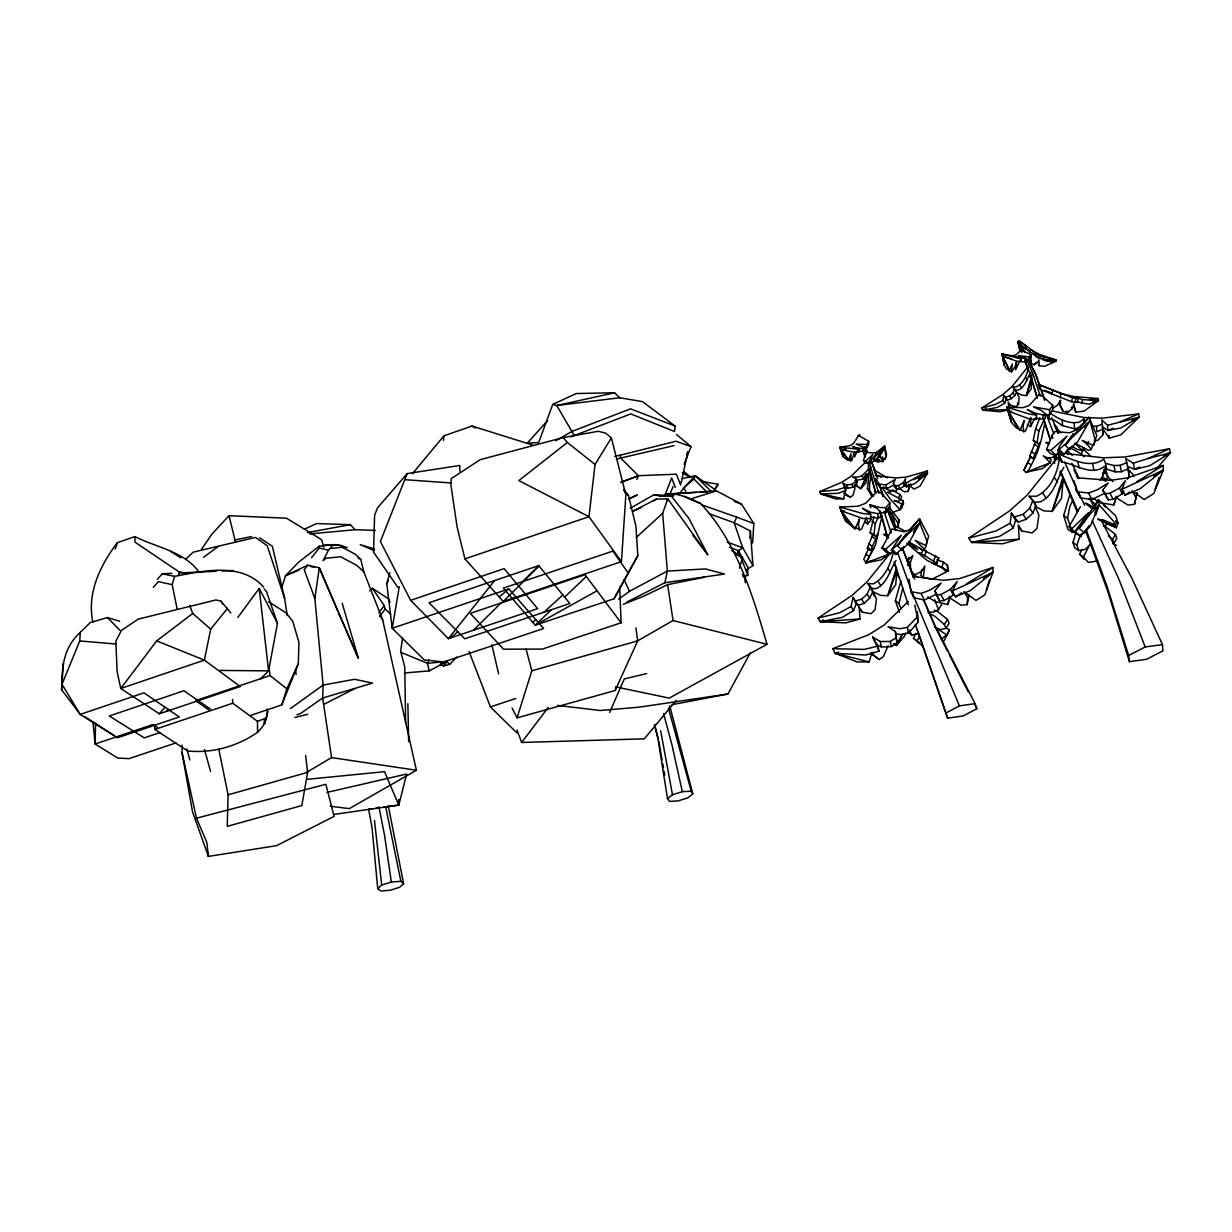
<?xml version="1.0" encoding="UTF-8"?>
<svg xmlns="http://www.w3.org/2000/svg" width="1232" height="1232" viewBox="0 0 1232 1232"><rect width="100%" height="100%" fill="white"/><g stroke="black" fill="none" stroke-linecap="round" stroke-linejoin="round"><path stroke-width="1.5" d="M1030.568 417.74L1025.548 430.938L1023.838 431.739L1023.114 426.01L1024.223 420.466L1020.127 430.168L1015.907 427.473L1011.503 422.407L1006.698 407.207L1023.053 407.669L1029.336 405.374L1039.023 394.517L1042.95 396.55L1052.744 405.374L1049.587 409.748L1033.355 406.806L1041.579 410.518L1045.26 413.89L1045.26 418.326L1042.98 419.388L1035.373 418.033M1042.98 419.388L1042.996 414.938L1045.26 413.89M1043.904 414.63L1049.572 414.753L1049.587 409.748M1083.744 423.562L1083.76 418.911L1079.571 422.037C1069.13 424.516 1058.889 419.096 1050.449 413.382M949.148 596.257L951.489 598.983L960.991 605.158L967.074 604.712L967.628 597.736L963.978 591.576L975.96 600.384L984.784 594.917L992.977 572.279L992.992 567.459L959.759 578.532L943.604 580.318L912.866 576.391M182.013 752.536L196.473 818.187L325.864 784.307L334.088 816.4L276.476 845.691L208.408 856.409L192.562 812.027L182.013 752.536L182.09 745.16M1060.198 475.429L1060.259 471.671M1094.293 440.286L1097.681 440.502L1102.886 434.727L1102.994 429.106L1109.2 438.13L1120.889 434.85L1139.015 417.248L1138.722 413.921L1101.639 418.187L1083.544 417.463L1052.159 410.98M95.588 723.184L95.11 744.02L117.671 758.019L129.006 758.65L175.991 742.896M873.411 496.388L869.515 490.197L869.684 482.698L871.301 476.553M1019.603 361.192L1015.615 369.754L1016.508 361.915L1015.06 366.797L1011.549 371.895L1012.304 364.01L1009.408 370.293L1006.559 368.938L1004.126 364.98L1001.909 353.969L1011.826 355.786L1015.615 355.139L1021.42 349.996L1031.122 354.754L1031.061 357.603L1029.105 360.083L1025.332 360.16M1031.723 376.237L1031.153 388.896L1026.379 395.611L1021.651 395.102L1016.708 392.546L1019.11 397.335L1018.571 404.296L1016.077 406.591L1010.348 405.328L1009.1 403.911M218.803 749.164L228.089 794.825L227.227 826.364L301.825 805.574L307.615 772.372L305.628 755.416M251.005 715.268L281.789 704.935L298.313 663.725L298.945 642.365L292.739 621.236L286.117 612.92L268.545 601.693M1021.02 361.715L1021.112 358.851L1014.737 356.633L1026.595 358.743L1026.487 361.638L1025.101 361.992L1016.492 361.084L1002.74 356.248L1001.909 353.969L1021.112 358.851M1033.941 364.795L1037.529 361.946L1033.941 364.795L1031.276 363.363L1030.429 359.005L1031.369 355.401M1025.101 361.992L1025.209 359.082M1029.105 360.083L1029.244 356.803L1031.122 354.754M854.808 451.528L854.7 456.903L857.256 450.773M154.739 725.663L154.801 729.452L187.834 751.027C212.766 753.337 236.96 746.469 257.534 732.332C263.941 726.172 268.083 718.117 267.021 709.031M1077.384 401.955L1088.903 404.204L1098.405 400.677L1082.42 399.584L1074.735 397.104L1077.923 398.644L1077.384 402.448L1071.763 401.755L1039.808 389.266L1038.391 384.399L1061.507 393.609L1073.519 396.488L1097.989 398.537L1098.405 400.677L1083.975 411.195L1075.705 412.119L1073.673 404.296L1072.394 408.608L1067.59 412.427L1063.062 411.257L1060.352 405.528L1060.644 400.277L1057.256 405.544L1053.144 407.9M752.644 543.019L753.815 523.569L741.51 504.119L716.439 490.89L666.866 494.078L673.796 496.034M868.391 469.392L862.277 475.629L858.334 476.984L852.606 477L855.917 478.817L855.408 481.928L851.928 484.284L846.661 485.069L843.212 483.36L845.383 487.487L847.801 488.272L853.037 487.287L856.517 484.915L857.041 481.989L855.193 480.542L863.524 478.986L869.484 472.333L868.391 469.392L868.529 461.723M80.311 632.355C62.755 648.34 62.016 667.698 61.6 689.735L80.188 714.421L117.564 737.752L179.318 716.947L143.898 692.846L80.188 714.421L62.016 684.253L79.757 640.933L80.311 632.355L90.306 622.545L107.477 617.555L119.643 621.251M1031.276 363.363L1030.753 359.605M61.6 689.735L63.356 663.247M621.436 561.638L625.856 494.894L611.38 437.853L605.728 433.202L598.275 431.277L563.24 437.576L480.203 459.675L451.143 478.663L450.927 485.054L457.087 526.896L464.926 558.881L503.272 601.478L621.436 561.638L588.973 516.701L518.826 480.588L567.351 442.473L595.056 464.479L588.973 516.701L464.926 558.881M875.305 475.629L896.172 478.001L906.444 477.015L927.419 470.978L927.45 473.381L914.837 483.545L906.352 486.856L905.227 483.622L905.551 478.632L903.225 482.821L898.405 485.562L895.556 485.778L893.339 483.575L895.356 479.433L885.777 484.961L879.171 484.022L875.49 478.447M1019.634 348.425L1019.634 341.11L1033.371 351.197L1040.516 354.878L1056.04 359.975L1055.685 361.33L1044.582 366.32L1039.146 365.75L1039.207 364.888M1030.907 417.571L1030.583 426.626L1027.426 424.609M749.811 538.322L750.411 531.007L734.18 522.722L709.339 513.806M869.484 472.333L870.701 466.297M547.593 420.62L527.281 443.15L538.661 442.565L552.721 404.404L556.756 405.513L619.758 397.751L642.519 401.632L675.044 426.026L674.566 431.539L630.784 413.921L570.724 436.913M871.902 496.388L867.39 488.765L869.268 472.749M443.474 440.409L443.951 435.805L472.025 426.056L532.44 444.983M1019.526 350.596L1018.91 343.589L1038.176 357.804L1040.301 358.435L1040.732 355.186L1043.596 356.972L1056.04 359.975L1051.158 362.254M969.245 595.302L967.074 604.712M264.264 719.996L264.51 723.6L264.911 719.996M870.346 461.199L867.698 463.34L865.126 462.724L863.478 460.568L865.927 452.329L873.858 453.037L877.569 451.697L884.561 445.922L884.699 447.832L879.017 457.241L875.074 460.753L873.457 458.658L876.46 453.391L873.55 457.78L875.09 459.829L871.286 463.186L871.548 460.907M898.174 527.311L899.021 519.873L888.888 506.829M868.991 547.855L863.724 559.189L865.988 562.916L873.95 547.809L871.917 550.719L870.531 550.473L877.908 534.195L875.274 536.29L873.888 535.181L875.244 523.708L878.462 516.916M1057.21 457.796L1027.211 495.048L1009.47 510.987L968.768 538.138L971.663 542.403L999.506 536.367L1013.228 528.128L1010.178 523.277L1011.38 512.989L1018.325 522.045L1026.241 519.303L1032.863 513.128L1035.881 505.69L1034.48 502.163L1029.213 496.28L1036.728 496.157C1050.542 489.335 1057.164 473.873 1059.304 459.259M1019.803 344.806L1019.634 341.11M897.435 527.881L899.021 519.873M936.951 559.728L943.573 562.177L947.408 565.257L948.501 570.893L931.685 579.379L923.245 577.438L924.801 565.996L921.644 571.371L914.96 574.713L910.71 571.402L910.34 562.531L912.912 555.493L906.906 561.376M402.525 638.268L400.677 651.389L404.743 666.851L405.651 722.922M865.911 461.8L850.804 476.491L841.394 482.467L819.619 491.63L820.959 493.97L835.804 498.945L843.828 498.821L844.921 490.921L845.953 494.725L850.265 497.235L852.837 495.495L854.931 488.642L854.407 485.1M1052.113 394.117L1052.682 390.067L1038.391 384.399M306.753 772.295L331.562 757.588L322.676 698.02L323.107 685.084L314.822 598.429L319.288 567.767L307.677 565.211L285.562 575.683L282.051 586.663M1134.456 504.319L1137.074 492.985L1134.456 504.319L1127.942 505.028L1118.225 499.006L1115.93 496.265M1030.645 456.302L1023.977 470.085L1025.809 472.395L1028.597 470.378L1035.696 456.21L1033.941 458.951L1033.063 458.427L1040.316 442.226L1038.145 444.059L1037.128 442.735L1038.869 431.061L1044.351 419.265M1060.182 397.751L1060.844 393.316L1052.682 390.067M1071.763 401.755L1072.379 397.705L1060.844 393.316M1075.136 402.618L1075.752 398.552L1077.923 398.644M921.659 569.708L920.797 575.344L923.245 577.438M1081.819 403.495L1082.42 399.584M1063.062 411.257L1059.351 404.081L1059.936 400.446M1028.012 366.643L1012.057 386.525L1002.833 394.548L981.565 408.131L983.105 410.225L997.689 407.284L1004.742 403.08L1002.925 400.492L1003.757 395.487L1007.483 400.107L1011.426 398.598L1014.829 395.472L1016.523 391.822L1013.012 387.048L1016.6 386.786C1023.407 383.06 1026.872 375.452 1028.35 368.106M399.276 586.678L392.207 628.274L424.301 659.967L443.89 661.907L543.635 628.505L508.785 588.911L392.207 628.274L386.756 583.675L389.82 572.695M871.394 533.687L870.146 532.655L873.904 516.67M882.035 515.453L875.736 544.251L865.988 562.916L881.173 559.821L888.842 554.184L881.588 547.331M927.773 596.904L935.35 601.724L947.824 604.496L948.625 600.169M264.095 588.927L266.435 591.375L277.462 623.315L268.591 670.87L260.414 678.971M900.946 608.747L898.929 603.588L902.686 588.511M1076.121 532.44L1072.41 532.286L1067.559 518.241L1069.884 506.229L1072.287 501.486M871.286 463.186L869.592 461.076L872.826 454.546L865.88 460.984L863.478 460.568M950.257 597.073L947.824 604.496M1034.156 441.518L1033.294 440.286L1035.588 428.844L1039.808 417.725M227.612 608.269L210.687 629.136L204.373 660.121L120.751 688.488L117.102 671.517L115.854 641.256L121.414 630.43L138.215 619.111L215.831 599.984L220.898 601.077L230.861 613.059M854.546 451.728L851.882 460.167L850.881 460.86L847.832 459.536L848.848 458.858M906.86 543.158L917.763 549.58L908.292 541.556L922.537 549.826L924.662 549.256L915.176 540.34L926.017 545.668L926.972 541.141L919.765 522.953L919.503 518.811L909.57 529.698L904.026 531.839L892.014 528.928L882.143 547.901L886.239 552.244L890.135 554.077L892.938 551.797M626.611 602.217L664.88 582.721L667.359 571.078L662.662 513.328L667.775 498.821L656.333 499.099L632.463 511.419L641.21 507.569M681.065 483.221L687.933 451.59L686.501 454.962M1045.013 422.561L1041.132 440.409L1037.236 452.791L1034.372 457.688M890.613 552.783L866.65 582.289L851.82 595.58L818.033 618.125L820.343 621.744L842.365 617.309L853.545 610.564L850.989 606.544L853.021 597.458L858.103 605.343L864.171 603.326L869.715 598.182L872.764 591.714L872.164 588.496L867.959 583.506L873.349 583.845C884.992 577.839 890.259 564.626 893.323 552.521M899.252 488.303L904.134 491.737L907.969 491.476L909.539 486.671M866.466 517.44L861.63 528.99L859.597 529.991L855.378 527.142M334.103 814.398L398.798 805.081L406.652 774.004L326.927 792.422M1034.48 502.163L1040.239 501.886C1054.376 495.51 1056.609 478.894 1063.94 467.221M907.969 491.476L910.063 485.362M1031.892 374.482L1026.379 395.611L1031.384 379.749M739.616 568.198L742.465 557.572L731.639 550.411M899.483 612.458L895.341 600.692L901.023 580.857M1100.376 502.779L1113.82 504.966L1115.052 500.361M870.531 550.473L867.251 548.209L873.303 533.518M1072.41 532.286L1067.851 529.236L1063.693 515.484L1070.069 493.801M1015.938 390.144L1018.725 389.866C1025.825 386.432 1026.703 377.87 1031.03 372.31M1116.269 497.543L1113.82 504.966M264.51 723.6L268.068 711.187M986.37 590.328L989.435 579.779M177.054 608.577L172.203 584.676L174.621 576.376C203.665 570.816 241.395 562.023 263.663 587.125M891.814 512.743L900.022 509.617L903.179 500.608L899.837 499.407M878.231 459.936L881.742 461.784L883.128 461.369L879.879 456.779L884.622 459.397L886.578 454.747L884.561 445.922L873.457 458.658M1013.228 528.128L1015.584 520.243L1011.38 512.989M410.641 600.323L504.073 568.66L537.66 608.654L448.386 638.653L410.641 600.323L380.395 541.51L407.161 473.596L459.767 465.465L459.875 471.24M908.261 601.447L884.129 625.055L868.745 634.711L832.801 648.694L835.05 653.237L857.118 661.938L869.099 661.907L871.856 652.821M883.128 461.369L883.729 459.413L882.343 459.829M1097.589 560.976L1088.318 562.439L1083.467 556.91L1089.889 544.529L1085.284 549.364L1078.785 550.612L1074.704 547.824L1072.903 542.496L1076.044 532.316M896.542 567.49L887.764 595.718L880.572 595.364L873.195 591.776L876.46 599.045L874.997 609.932L870.947 613.705L862.277 612.196L860.598 609.578M281.789 704.935L286.84 688.827L298.313 663.725M635.912 627.843L637.683 640.886L615.138 690.521L517.07 717.84L531.824 670.778L526.079 649.141M1062.508 478.416L1052.128 511.419L1043.766 510.849L1035.173 506.398L1038.884 515.238L1036.959 528.42L1032.123 532.932L1021.944 530.992L1019.48 528.081M875.536 461.23L878.616 461.969L879.325 459.752M1033.941 458.951L1029.69 456.225L1035.665 441.58M872.164 588.496L876.322 588.603C887.533 583.244 889.827 569.877 896.034 560.514M737.26 554.154L738.368 550.704L742.773 547.84L734.18 522.722L736.721 517.132L753.815 523.569M115.284 549.025L117.333 542.681L134.889 536.582C156.449 547.547 184.415 551.412 199.291 572.372M1034.48 418.942L1030.583 426.626M1095.648 515.315L1099.083 504.781L1098.42 499.684L1079.016 528.374L1084.468 532.748L1090.613 525.463L1099.083 504.781L1113.651 521.444L1115.33 525.109L1117.131 519.966L1115.514 515.638L1098.42 499.684L1095.356 506.321M905.597 632.94L904.519 636.205L896.434 645.429L893.554 643.782M1084.006 456.795L1081.48 454.069L1083.19 448.848L1091.013 456.564M943.573 562.177L941.787 567.197L945.498 571.201L948.501 570.893L931.715 562.639L935.735 564.271L938.799 558.034L922.799 549.688M881.927 458.858L882.62 456.779M1078.785 550.612L1076.907 545.237L1080.341 535.088M428.721 659.89L427.55 663.324L429.183 670.901L404.419 672.98M1107.968 475.937L1106.829 479.263L1101.593 477.092M1155.077 489.15L1159.143 477.277M1075.166 443.32L1088.611 450.373L1091.229 449.511L1087.425 444.459L1082.189 440.363L1093.446 445.414L1096.803 435.527L1089.042 417.34L1076.398 429.845L1069.515 432.786L1054.761 431.554L1052.159 435.266L1046.522 449.526L1050.65 453.823L1055.439 455.116L1059.859 451.559M1102.532 475.013L1104.365 469.808M935.735 564.271L936.89 563.27L924.708 555.678L926.433 550.858M1091.229 449.511L1092.738 445.26M1093.446 445.414L1095.263 440.363L1089.042 417.34L1065.326 445.322L1069.407 449.541L1077.6 441.872L1089.396 421.421L1072.826 436.775M926.017 545.668L928.635 536.228L919.503 518.811L897.635 545.714L901.701 549.949L909.047 542.788L919.765 522.953L904.334 537.645M933.733 560.791L935.642 555.57M936.89 563.27L938.799 558.034M1112.173 526.033L1097.851 519.026L1116.361 527.773L1118.256 522.568L1115.607 520.751M1071.979 446.277L1076.845 449.264L1082.728 450.789L1083.883 447.616M924.662 549.256L926.279 544.944M1004.742 403.08L1006.174 399.307L1003.757 395.487M615.138 690.521L616.493 686.963M1015.06 516.762L1023.13 514.314L1029.798 508.215L1032.724 500.592L1029.213 496.28M944.066 640.948L949.395 629.783L946.176 628.104M1087.425 444.459L1088.611 441.472M664.803 495.449L671.671 478.001L675.336 487.395M1025.347 348.949L1026.395 346.284L1020.188 341.603M853.545 610.564L856.286 603.618L853.021 597.458M684.13 464.202L691.106 446.662L676.476 434.496M1036.189 356.741L1037.252 354.077L1030.83 349.549L1029.659 352.46M1038.176 357.804L1039.238 355.139L1037.252 354.077M1077.245 477.831L1110.402 480.341L1127.711 477.862L1163.208 465.419L1163.331 470.131L1140.278 488.688L1124.893 495.187L1121.967 489.273L1125.432 480.665L1119.38 488.072L1109.97 493.216L1105.166 493.801L1102.732 490.182L1108.276 482.898L1097.219 489.843L1088.595 493.031L1077.615 491.814L1073.75 480.526M1043.596 356.972L1042.549 359.544L1047.554 361.423L1055.685 361.33L1048.74 358.389M947.239 635.111L949.395 629.783M1121.967 489.273L1163.331 470.131L1153.737 493.57L1144.128 499.53L1132.039 490.813L1135.519 497.05M1070.161 447.447L1063.971 454.161L1062.076 454.793L1057.826 450.527L1059.828 445.661L1066.912 436.128L1050.865 450.388L1046.522 449.526M679.448 493.893L683.852 487.749L693.939 478.986L695.295 475.721L714.683 489.381L718.102 484.238L703.534 481.727M1005.528 397.289L1009.578 395.965L1012.997 392.854L1014.583 389.035L1013.012 387.048M669.546 495.002L673.103 486.578M967.628 597.736L968.829 594.917M636.79 479.51L638.438 475.706L676.399 474.197L680.665 485.085M609.64 712.45L624.27 678.955L646.631 673.596M888.18 645.63L883.329 656.702L879.14 659.505L870.824 653.206L879.14 659.505M907.969 565.75L907.614 560.421L909 557.28M882.466 488.011L890.043 498.837L900.022 509.617L901.916 507.907L901.716 503.934L894.201 500.408L897.681 501.486L900.084 500.223L898.544 498.051L900.084 494.602L893.647 490.813M900.084 500.223L901.639 496.727L900.084 494.602M855.347 600.985L861.568 599.199L867.143 594.117L870.115 587.495L867.959 583.506M855.239 484.561L860.86 488.596L867.544 473.812M893.339 483.575L894.37 486.702L896.757 489.089L899.622 488.904L904.319 485.978L905.351 483.776L906.352 486.856L910.879 483.976M863.416 448.094L867.128 447.616L868.837 444.028L868.652 441.272L858.673 435.481L853.376 443.597L849.695 445.753L839.731 447.231L842.934 456.21L845.691 458.935L848.617 460.244L850.912 453.73L850.881 460.86M860.86 488.596L867.836 474.058L865.819 483.052L860.86 488.596L855.224 485.439M386.756 583.675L388.357 580.426M666.928 500.562L667.775 498.821L707.722 554.708L689.027 518.595L671.301 496.065L660.09 496.203M1023.977 470.085L1030.352 457.149M918.764 642.904L913.466 638.191L915.853 633.402M1084.068 559.297L1079.555 554.169L1081.942 549.38M901.732 548.887L895.495 554.539L891.26 550.242L901.316 535.242L885.592 549.318L882.143 547.901M347.255 547.609L340.479 545.268L333.287 544.59L328.405 550.288L323.138 560.637L325.833 558.281L340.586 556.756L356.787 565.349L363.748 571.663L382.721 620.096L416.401 770.246L349.318 808.639L330.299 806.221M952.413 590.929L992.977 572.279L970.339 590.59L955.416 596.812L952.413 590.929L957.202 581.504L950.411 589.373L940.94 594.532L936.474 594.933L934.888 590.79L941.202 583.029L929.667 590.251L921.028 593.439L910.879 591.73L909.047 579.194M922.706 646.215L917.101 641.071L919.472 636.451M1037.513 362.809L1038.961 359.99L1039.146 365.75M1094.786 513.005L1099.083 504.781L1084.329 520.166M867.128 447.616L866.974 444.444L868.652 441.272M628.412 573.342L612.843 551.104L503.349 588.095L535.242 625.163L614.106 598.737L637.837 555.586L635.897 526.079L628.459 495.48L623.7 489.566M1080.402 506.66L1069.145 526.634L1071.101 529.406L1088.287 512.805L1074.674 532.085L1080.325 536.505L1081.912 533.564M894.093 643.612L896.434 645.429L902.471 634.249M672.056 704.673L727.958 694.001L750.242 652.991M896.434 645.429L902.84 633.602M614.106 598.737L637.837 555.586M884.622 459.397L885.977 456.964L884.699 447.832L877.138 454.731M863.524 478.986L866.219 474.228L863.524 478.986L862.277 475.629M897.189 488.965L895.772 491.383L887.795 489.874L883.421 486.871M1115.453 534.442L1116.808 538.399L1113.851 543.451L1112.511 539.447L1115.453 534.442L1105.443 526.572M928.266 611.981L933.702 612.135L938.491 609.701L941.833 604.096M117.333 542.681C100.223 565.396 86.594 593.239 92.924 622.345M900.022 509.617L903.487 503.95L903.179 500.608M941.233 639.639L946.484 634.696L934.395 626.872L940.478 629.629L945.976 628.366L944.374 624.501L947.5 619.403L937.567 611.503L934.226 610.133M945.976 628.366L949.102 623.238L947.5 619.403M595.056 464.479L611.38 437.853M903.518 547.008L901.701 549.949L903.826 546.777M714.36 490.213L718.102 484.238M1049.572 414.753L1052.806 409.717L1052.744 405.374M1089.057 526.141L1080.325 536.505M913.389 532.486L919.765 522.953L914.39 530.314M201.463 549.395L211.704 534.395L229.029 515.684L286.502 518.195L321.721 539.785L323.739 547.208M1084.468 532.748L1089.196 525.848M1102.732 490.182L1108.261 499.838L1113.097 499.283L1122.198 493.847L1123.984 491.229M1065.326 445.322L1073.596 433.602L1066.25 443.289L1057.826 450.527M1069.407 449.541L1071.64 446.415M1084.945 427.673L1089.396 421.421L1086.023 425.471M1127.234 479.325L1129.374 476.337L1128.604 469.546L1134.195 475.999M237.853 617.432L259.197 588.403L277.462 623.315M880.002 512.666L885.808 512.712L889.935 507.137L889.858 502.779L881.373 493.17L877.708 490.983L865.711 503.21L858.304 506.183L839.7 507.045L845.891 521.444L855.193 528.836L859.459 519.011L858.427 524.524L859.597 529.991M897.635 545.714L906.66 533.518L899.037 543.389L891.26 550.242M379.564 616.539L385.2 608.962L384.215 605.528L372.372 588.28L369.538 590.883M378.809 612.766L384.215 605.528M875.074 460.753L884.699 447.832L881.265 451.282M864.679 521.952L867.728 524.047L871.255 519.35M156.664 640.902L120.751 688.488L159.359 713.805L240.271 686.532L204.373 660.121L156.664 640.902L192.746 613.459L189.836 605.62M440.317 664.541L443.751 665.881L447.17 661.353L427.55 663.324L400.462 652.19M517.009 729.975L521.644 742.48L548.271 707.384M1081.835 524.847L1088.765 515.684M1079.016 528.374L1085.592 519.781M307.677 565.211L304.212 569.692L314.822 598.429M311.619 557.665L319.242 547.932L319.165 546.223L333.287 544.59M448.386 638.653L494.602 580.565M885.808 512.712L885.793 507.723L889.858 502.779M676.183 700.361L644.321 738.83L521.644 742.48M412.458 473.673L443.951 435.805M159.359 713.805L164.934 707.168M166.551 711.388L168.23 709.401M407.161 473.596L377.531 507.846L374.636 515.084L373.527 552.121L398.044 587.602M1155.955 469.361L1170.4 452.806L1169.476 448.741L1125.263 456.964L1103.318 457.796L1065.357 453.453M895.618 633.787L900.962 634.603L908.585 633.079L918.287 621.975L917.409 611.626M157.326 579.41L162.301 573.758L171.91 573.311M153.322 587.341L158.374 581.627L172.203 584.676M1074.674 532.085L1080.757 526.049M895.448 631.6L895.972 637.729L890.243 641.472L880.264 641.502L872.703 637.067L876.168 644.552L881.388 646.954L891.398 646.6L897.096 642.781L895.448 631.6L887.979 626.734L899.76 628.72L907.306 627.396L917.162 617.016L914.837 605.112M711.48 491.753L695.295 475.721L683.852 487.749L686.393 492.738M443.751 665.881L449.665 664.371L456.826 657.026M869.592 461.076L873.55 457.78M1100.099 480.403L1102.517 477.97L1104.349 469.099L1107.46 476.769L1113.02 481.558M473.473 630.23L500.947 603.033M522.614 581.581L538.738 565.627L569.877 603.526L464.787 638.807L429.029 602.756L538.738 565.627M503.272 601.478L539.077 566.042M551.428 609.732L535.242 625.163L597.043 590.79M564.61 597.135L586.278 576.468M186.34 558.635L193.178 552.152L255.548 537.414L267.252 545.761L284.623 598.413L287.256 615.523M893 489.766L890.998 491.676L887.348 492.215L898.544 498.051M532.84 622.376L535.828 619.65M543.928 612.242L562.824 594.964M636.22 537.475L662.662 513.328M377.731 888.672L381.704 885.053L391.345 882.05L400.862 881.296L403.603 883.698L399.522 887.363L389.943 890.289L380.842 890.967L377.731 888.672L372.033 827.642L368.861 810.487M290.398 708.616L323.107 685.084L354.662 679.279L372.557 683.113L322.676 698.02L300.346 713.605L296.943 714.776M900.561 506.444L903.487 503.95M450.481 637.945L457.811 631.785M499.206 596.966L508.785 588.911M667.513 798.69L672.472 794.748L682.328 791.683L691.229 791.144L692.815 793.947L687.733 797.936L677.97 800.923L669.469 801.385L667.513 798.69L657.888 738.214L654.454 724.77M319.165 546.223L298.514 562.285L285.562 575.683L298.852 570.17M893.924 484.869L887.055 488.627L880.356 487.364L875.752 482.189L875.382 479.926M858.935 435.974L859.797 434.588L857.657 436.205M1020.989 350.874L1017.632 342.173L1018.325 341.172L1019.172 341.033L1024.932 352.521M203.496 557.295L218.264 546.515M618.68 599.137L629.506 591.298L667.359 571.078L705.382 568.922L724.462 574.035L664.88 582.721M858.319 451.174L863.355 451.297L864.679 450.373L864.541 447.57L856.132 444.121L866.974 444.444M859.135 449.264L839.731 447.231L840.778 449.434L854.777 452.452L859.305 452.052L859.135 449.264L852.652 446.585L858.242 448.155L863.201 448.479L864.541 447.57M1104.95 493.062L1091.875 499.653L1080.618 497.851L1075.459 489.258M936.797 593.932L924.4 600.061L913.959 597.736L910.879 591.73M746.869 569.6L752.937 565.534L750.411 531.007M955.416 596.812L961.668 592.731M983.583 578.409L992.977 572.279M1124.893 495.187L1129.698 492.061M1153.722 476.399L1163.331 470.131M918.41 479.156L927.45 473.381L920.027 486.086L914.005 489.089L908.215 484.207L909.478 487.61M652.683 501.409L656.333 499.099M905.227 483.622L927.419 470.978M966.858 583.598L992.992 567.459M1136.874 481.681L1163.208 465.419M823.515 619.85L820.343 621.744L845.907 622.868L860.105 618.957L859.135 607.207M936.474 594.933L939.631 600.939L944.128 600.585L953.275 595.133L950.411 589.373M1107.537 425.271L1139.015 417.248L1120.689 428.028L1107.891 430.476L1102.424 426.811L1102.686 429.213L1096.896 431.754L1096.495 426.364L1102.317 424.131L1101.824 419.85L1107.537 425.271L1107.891 430.476L1113.081 428.274M555.694 440.748L572.095 431.354L630.538 408.839L675.044 426.026M636.343 641.579L673.057 620.528L767.012 644.305C752.629 594.825 736.582 541.587 700.546 503.518C692.723 499.915 684.93 496.003 676.399 494.432M630.23 508.262L653.853 494.848L672.472 495.618M986.278 408.454L983.105 410.225L1000.061 411.734L1009.177 409.655L983.105 410.225L991.698 410.087M767.012 644.305L669.253 698.113L615.538 686.855M850.989 606.544L839.531 612.797L818.033 618.125M1010.178 523.277L996.118 530.93L968.768 538.138M429.183 670.901L447.17 661.353L440.733 663.817M1002.925 400.492L995.656 404.358L981.565 408.131M945.668 713.174L959.42 705.874L975.082 703.657L976.837 708.723L963.147 715.931L947.639 718.148L917.209 629.583M1129.421 661.661L1128.635 655.532L1145.19 646.954L1162.438 644.613L1162.962 650.835L1146.499 659.305L1129.421 661.661L1107.645 590.913L1085.515 530.684M324.324 704.119L354.754 688.596M628.767 499.191L637.206 494.941L628.582 498.729M1103.364 526.295L1107.414 524.247M870.131 516.87L877.862 518.164L880.572 516.855L880.557 512.42L877.43 508.693L869.592 504.735L870.855 507.692M704.319 577.284L667.621 584.63L644.413 595.888L623.361 604.296M844.551 511.018L841.025 510.787L855.193 528.836L850.604 524.924L841.025 510.787L862.954 518.533L870.778 518.672L870.716 514.268L862.431 508.231L870.223 512.112L877.846 513.713L880.557 512.42M304.458 529.206L316.547 523.554L350.335 524.663L355.109 529.714L375.313 530.407M1139.692 467.02L1134.58 469.392L1127.48 466.297L1128.112 468.684L1121.459 471.748L1115.268 471.871L1106.629 469.207L1104.688 466.22C1091.644 476.707 1075.906 464.125 1062.261 462.123L1059.104 459.351L1057.764 452.591L1062.261 462.123L1057.764 452.591M1163.578 455.963L1170.4 452.806L1166.75 453.653M552.721 404.404L576.283 393.532L614.552 392.777L619.758 397.751M1128.112 468.684L1125.709 458.535L1133.317 463.217L1148.162 458.473L1169.476 448.741M913.497 479.679L927.45 473.381L923.969 474.628M1120.196 421.852L1138.722 413.921M1048.278 457.765L1051.112 459.752L1050.357 462.708L1042.118 468.653L1025.809 472.395L1029.228 470.932M1132.1 420.189L1139.015 417.248M870.87 560.868L865.988 562.916L888.842 554.184M671.301 496.065L673.858 495.033M1059.166 454.208C1072.625 459.659 1090.428 469.053 1103.78 459.182L1105.504 463.278L1113.944 465.511L1120.119 465.342L1126.849 462.662M1025.809 472.395L1050.357 462.708L1043.181 455.809L1048.093 458.119L1055.377 456.779M620.666 482.528L638.438 475.706L620.712 458.104L620.25 455.209L676.014 441.241L691.106 446.662M232.586 699.468L232.725 703.226L257.488 721.336L266.559 717.933M620.851 482.266L638.438 475.706M845.383 487.487L845.799 490.459L838.114 493.308L820.959 493.97L831.692 496.696M286.84 688.827L269.977 675.536L195.595 700.623L208.67 709.878M154.801 729.452L232.725 703.226M160.052 732.547L144.252 737.86L109.263 715.992L183.938 690.736L210.61 709.216M621.113 622.791L542.373 649.079L503.518 649.187L470.285 613.367L584.969 574.713L621.113 622.791L619.681 587.094M469.069 651.497L490.413 706.906L515.838 698.482M838.576 652.113L835.05 653.237L843.72 655.593M742.988 576.792L747.809 575.267L747.608 566.658L738.368 550.704L729.498 547.27M689.473 499.36L716.439 490.89M845.799 490.459L844.69 487.518L836.836 489.982L819.619 491.63M872.703 637.067L877.846 646.122L879.017 651.158L865.757 655.024L835.05 653.237L869.099 661.907M531.824 670.778L637.683 640.886M228.089 794.825L307.615 772.372M1021.944 530.992L1018.325 524.924L1019.187 539.185L1002.324 543.789L971.663 542.403L979.07 541.818M1148.162 458.473L1170.4 452.806L1149.718 465.727L1134.58 469.392L1133.317 463.217M1009.639 370.278L1008.592 370.539L1011.549 371.895M294.91 717.455L307.707 714.283M877.846 646.122L864.371 649.387L832.801 648.694M674.15 445.584L617.016 458.889M682.59 478.57L695.295 475.721M614.552 392.777L556.756 405.513L573.989 435.081M907.922 632.201L911.711 635.127L918.656 633.664M614.645 456.364L620.25 455.209M234.434 540.093L251.667 536.521M1048.232 415.153L1049.31 418.695L1054.269 420.22L1062.631 425.656L1074.55 428.813L1079.94 427.689M307.415 532.578L350.335 524.663M1094.586 507.969L1091.644 508.508L1085.223 502.933M1092.876 401.617L1098.405 400.677M744.143 575.868L747.809 575.267L738.368 550.704M1017.632 342.173L1019.172 341.033M727.958 694.001L639.177 707.168L600.338 710.494L557.495 705.428M368.445 809.208L372.233 808.7M376.037 808.177L379.826 807.668M383.629 807.145L398.798 805.081L398.737 799.429M1089.519 399.584L1097.989 398.537M330.53 548.44L342.25 547.285L355.155 554.184L360.714 559.251L363.748 571.663M307.014 779.332L384.523 771.679L398.798 805.081M309.602 533.918L355.109 529.714M823.977 621.421L820.343 621.744L860.105 618.957M971.663 542.403L1019.187 539.185M666.866 494.078L696.342 492.43M700.022 492.23L707.384 491.814M1116.993 522.63L1118.256 522.568M179.595 572.957L216.108 571.278M221.868 571.017L233.402 570.478M846.076 449.326L840.778 449.434L842.934 456.21M324.647 545.068L338.353 544.929M1029.244 356.803L1018.34 355.725L1026.595 358.743M219.604 670.424L268.591 670.87L259.197 588.403M1049.479 442.519L1045.629 442.457L1048.771 444.29M887.117 534.472L883.39 534.349L888.056 537.121M885.793 507.723L880.11 507.522L869.592 504.735M1091.429 426.087L1096.495 426.364M405.313 479.725L451.251 482.975M79.757 640.933L116.224 644.043M870.716 514.268L862.816 513.528L839.7 507.045L845.891 521.444M867.251 548.209L871.917 550.719M1011.503 411.426L1008.053 410.918L1006.698 407.207L1029.228 414.014L1036.497 415.122L1036.528 419.527L1029.351 419.019L1008.053 410.918L1011.503 422.407M331.562 757.588L416.401 770.246M653.853 494.848L659.736 495.942M134.889 536.582L135.027 542.172L178.779 571.71L187.726 573.542M820.959 493.97L843.828 498.821M162.301 573.758L174.621 576.376M1042.996 414.938L1035.496 413.274L1027.365 409.609L1036.497 415.122M310.541 566.458L313.96 567.259M1072.379 397.705L1075.752 398.552M319.242 547.932L328.405 550.288M1052.19 360.375L1055.685 361.33L1040.301 358.435M1011.472 358.851L1002.74 356.248L1004.126 364.98M374.466 548.979L360.175 544.636L374.359 550.627M1103.302 472.58L1106.798 473.719M701.686 504.843L736.721 517.132M734.334 501.532L741.51 504.119M727.096 542.049L742.773 547.84L752.937 565.534M1044.289 390.221L1051.404 392.869M1039.238 355.139L1041.302 355.94M358.065 558.204L360.714 559.251M924.708 555.678L918.779 553.153L921.875 552.937L922.691 550.904L920.073 548.225M1115.33 525.109L1102.301 519.519L1116.361 527.773M683.929 496.327L700.546 503.518L686.116 497.097M881.373 477.277L876.029 474.813L874.212 470.1L887.271 477.816M736.197 554.523L742.465 557.572M339.924 545.684L344.621 547.978M1112.989 543.728L1116.315 545.345M943.512 568.445L926.926 560.298L907.63 543.974M928.112 612.781L934.811 616.216L944.374 624.501M905.628 531.423L894.109 525.294L895.833 530.453M1032.832 353.261L1035.665 354.785M1070.469 447.971L1081.48 454.069M1086.978 503.518L1093.323 507.168M682.251 472.795L690.536 477.462M1101.038 478.57L1105.997 481.45M472.025 426.056L475.306 428.043M1092.645 498.082L1098.836 501.84M1006.174 399.307L1007.483 400.107M1019.449 429.013L1023.838 431.739M1034.202 444.275L1037.837 446.554M170.447 551.258L180.842 557.865M1033.294 440.286L1037.128 442.735M84.531 716.547L114.407 735.735M157.573 727.527L152.937 724.539L95.11 744.02L92.954 721.659M1089.042 498.883L1095.71 504.612M1031.153 451.559L1034.526 453.761M1029.69 456.225L1033.063 458.427M1015.584 520.243L1018.325 522.045M372.372 588.28L388.296 598.706L389.974 601.955M1027.596 462.462L1030.876 464.649M871.625 536.336L875.167 538.677M259.644 537.845L272.349 546.269L284.623 598.413M867.39 488.765L869.515 490.197M1035.588 428.844L1038.869 431.061M870.146 532.655L873.888 535.181M1072.903 542.496L1076.907 545.237M868.483 543.682L871.748 545.945M1023.561 346.808L1029.736 351.105M850.265 497.235L844.028 493.277L845.953 494.725M1079.555 554.169L1083.467 556.91M865.742 554.138L868.914 556.371M1063.693 515.484L1067.559 518.241M872.056 521.429L875.244 523.708M911.757 572.788L917.624 577.284M907.614 560.421L910.34 562.531M1075.428 532.085L1081.126 536.551M913.466 638.191L917.101 641.071M895.341 600.692L898.929 603.588M1071.101 529.406L1077.168 534.303L1069.145 526.634M1103.518 505.105L1106.244 507.322M683.698 471.409L690.782 477.231M119.92 630.291L107.477 617.555M1108.384 535.905L1112.511 539.447M1075.074 443.52L1082.728 450.789M192.746 613.459L210.687 629.136M385.2 608.962L390.606 614.121M856.286 603.618L858.103 605.343M446.985 661.738L449.665 664.371M490.413 706.906L516.839 732.84M1059.659 449.849L1063.971 454.161M1067.004 450.096L1072.394 455.501M892.723 549.795L897.004 554.123M693.939 478.986L706.999 492.292M1050.865 450.388L1055.439 455.116M885.592 549.318L890.135 554.077M623.777 490.428L628.459 495.48M1017.309 402.879L1018.571 404.296M1055.239 426.488L1060.906 432.879M898.02 523.107L887.995 508.246L894.956 527.435M563.24 437.576L567.351 442.473M870.608 460.753L872.318 462.893M865.88 460.984L867.698 463.34M692.923 535.412L707.722 554.708M742.342 574.389L744.482 577.331L745.375 582.798M1071.363 407.161L1072.394 408.608M1019.557 385.015L1021.651 387.972M1009.578 395.965L1011.426 398.598M1059.351 404.081L1060.352 405.528M1012.997 392.854L1014.829 395.472M1014.583 389.035L1016.523 391.822M1025.594 377.3L1027.396 379.903M220.898 601.077L223.023 604.188M1010.348 405.328L1008.115 402.032L1008.916 407.746M1066.65 410.98L1067.59 412.427M878 581.273L880.926 585.847M1042.734 492.831L1046.214 498.344M867.143 594.117L869.715 598.182M861.568 599.199L864.171 603.326M1075.705 412.119L1073.442 403.68M870.115 587.495L872.764 591.714M858.781 606.683L862.277 612.196M1029.798 508.215L1032.863 513.128M1023.13 514.314L1026.241 519.303M888.026 568.583L890.52 572.587M1032.724 500.592L1035.881 505.69M1054.577 477.662L1057.549 482.513M873.011 593.562L874.689 596.596M380.057 615.138L382.721 620.096M1018.618 346.454L1021.266 351.428M1079.232 478.647L1071.871 463.247M1089.673 498.483L1094.894 508.4M1100.992 519.981L1131.731 577.9L1162.438 644.613M940.94 594.532L944.128 600.585M877.831 460.445L878.616 461.969M1076.244 475.075L1077.985 478.416M1109.97 493.216L1113.097 499.283M1105.166 493.801L1108.261 499.838M975.082 703.657L934.241 624.1L923.723 599.861M512.065 708.077L517.07 717.84M921.028 593.439L924.4 600.061M947.5 651.097L935.427 627.365L923.322 599.383M949.241 654.485L968.213 691.768M975.113 705.335L976.837 708.723M1028.212 359.082L1035.619 373.85L1044.844 400.092M1077.615 491.814L1080.618 497.851M1088.595 493.031L1091.875 499.653M1021.744 346.5L1024.239 351.551M1028.381 359.944L1035.019 373.388M1076.291 488.103L1064.664 462.015M1077.969 491.537L1084.684 505.274M1092.245 520.736L1118.995 579.456L1145.19 646.954M1119.38 488.072L1122.198 493.847M934.888 590.79L939.631 600.939M624.054 579.579L629.506 591.298M1018.325 341.172L1022.991 351.597M1026.102 358.543L1033.109 374.174L1040.193 396.057M1077.877 511.265L1060.475 470.84M1051.635 417.602L1058.642 433.402M1066.419 450.958L1067.975 454.469M1077.184 511.865L1060.459 472.072M338.384 612.643L358.327 658.119L342.203 603.28M1054.145 424.439L1057.195 431.416M1073.95 469.839L1075.474 473.334M337.63 610.887L319.288 567.767L358.327 658.119M914.714 579.086L902.147 547.686M913.497 576.653L902.301 548.194M877.584 647.847L879.017 651.158M865.11 446.939L867.374 452.221L865.126 447.108M871.178 461.045L877.723 478.817M871.717 462.447L875.382 470.978M909.493 629.937L911.711 635.127M196.473 818.187L206.837 842.457L208.408 856.409L207.962 852.698M959.42 705.874L912.696 593.824M911.326 590.344L897.758 552.999M1017.555 341.741L1021.744 352.475M1025.224 361.407L1030.814 375.714L1037.282 397.705M864.048 448.987L866.127 454.3M868.899 461.384L878.832 493.37M887.209 509.232L895.356 530.207M887.764 510.741L893.308 525.001M1046.276 414.198L1053.76 433.679M1025.009 361.299L1027.688 368.245M934.688 599.768L938.491 609.701M1086.47 530.484L1106.937 586.001L1128.635 655.532M855.408 481.928L856.517 484.915M851.928 484.284L853.037 487.287M898.405 485.562L899.622 488.904M895.556 485.778L896.757 489.089M911.634 591.329L913.959 597.736M908.338 604.773L894.078 561.915M915.299 624.254L947.639 718.148M846.661 485.069L847.801 488.272M879.171 484.022L880.356 487.364M855.917 478.817L857.041 481.989M843.212 483.36L844.69 487.518M862.539 450.065L865.049 457.134M868.914 468.114L875.598 493.139M1035.85 375.067L1039.546 385.678M1041.41 390.991L1044.49 399.83M885.777 484.961L887.055 488.627M903.225 482.821L904.319 485.978M884.022 511.234L891.183 533.025M1043.365 417.833L1050.449 439.762M1055.162 454.392L1056.933 459.875M1043.643 419.434L1050.018 439.393M1054.654 453.93L1056.394 459.367M912.265 574.405L913.282 577.623M880.387 487.256L883.175 496.296M879.371 484.191L883.221 496.727M1037.236 398.105L1029.706 373.465L1029.783 377.054M691.229 791.144L668.422 708.123M881.758 516.239L887.887 538.461M895.033 564.395L898.605 577.361M204.497 749.533L210.564 771.478M186.787 748.902L189.851 760.005M880.156 511.018L887.61 538.292M669.7 705.72L692.815 793.947M663.617 713.59L672.056 745.283L682.328 791.683M660.675 730.822L672.472 794.748M1105.366 468.376L1106.798 473.935M870.593 472.826L875.644 492.661M658.35 739.554L654.562 724.447M1129.374 476.337L1127.927 469.839M229.029 515.684L235.404 541.803M892.184 513.251L895.572 527.373M1048.463 415.138L1049.31 418.695M491.845 644.721L498.652 673.919M1083.76 418.911L1084.745 423.207M917.162 617.016L918.287 621.975M907.306 627.396L908.585 633.079M1052.159 435.266L1052.867 438.407M895.972 637.729L897.096 642.781M890.243 641.472L891.398 646.6M1077.784 461.646L1079.17 468.006M1056.471 426.241L1058.011 433.387M1120.119 465.342L1121.459 471.748M1113.944 465.511L1115.268 471.871M400.862 881.296L385.647 806.652M1092.584 463.494L1094.016 470.485M880.264 641.502L881.388 646.954M864.941 454.023L865.449 456.548M388.296 805.713L403.603 883.698M378.917 806.775L384.523 835.111L391.345 882.05M1105.504 463.278L1106.629 469.207M374.466 820.435L381.704 885.053M658.781 741.279L662.123 760.067M662.785 763.825L663.463 767.582M664.125 771.34L664.787 775.097M667.621 584.63L673.057 620.528M1056.07 454.962L1056.486 458.412M867.251 520.227L867.728 524.047M295.464 668.776L296.127 674.428M269.192 667.99L269.977 675.536M1102.609 431.985L1102.886 434.727M1108.954 435.466L1109.2 438.13M873.211 652.282L873.473 655.378M1062.215 420.281L1062.631 425.656M1102.317 424.131L1102.686 429.213M1074.15 422.915L1074.55 428.813M1054.176 453.545L1054.669 463.34M863.201 448.479L863.355 451.297M178.779 571.71L178.948 575.544M407.869 703.703L408.654 741.479M947.408 565.257L947.47 568.014M257.488 721.336L257.534 732.332M877.846 513.713L877.862 518.164M896.927 570.339L895.71 584.723L887.764 595.718L896.927 570.339M1063.062 480.988L1061.507 498.313L1052.128 511.419L1063.062 480.988M848.617 460.244L840.778 449.434L848.617 460.244M1020.127 430.168L1016.431 425.748L1008.053 410.918L1020.127 430.168M1009.408 370.293L1002.74 356.248L1009.408 370.293"/></g></svg>
